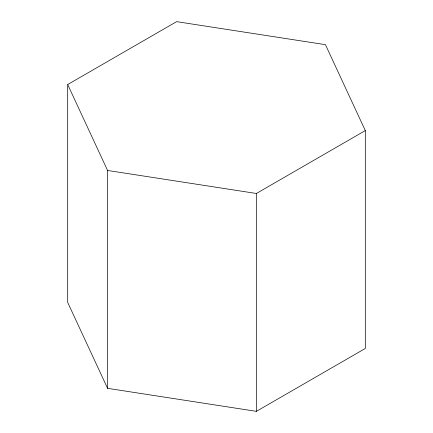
<?xml version="1.0" encoding="UTF-8"?>
<svg xmlns="http://www.w3.org/2000/svg" width="433" height="433" viewBox="0 0 433 433"><rect width="100%" height="100%" fill="white"/><g stroke="black" fill="none" stroke-linecap="round" stroke-linejoin="round"><path stroke-width="0.65" d="M67.689 84.543L176.626 21.65L325.437 44.669L365.311 130.582L365.311 348.457L256.374 411.35L107.563 388.331L67.689 302.418L67.689 84.543L107.563 170.456L107.563 388.331M107.563 170.456L256.374 193.475L365.311 130.582M256.374 193.475L256.374 411.35"/></g></svg>
